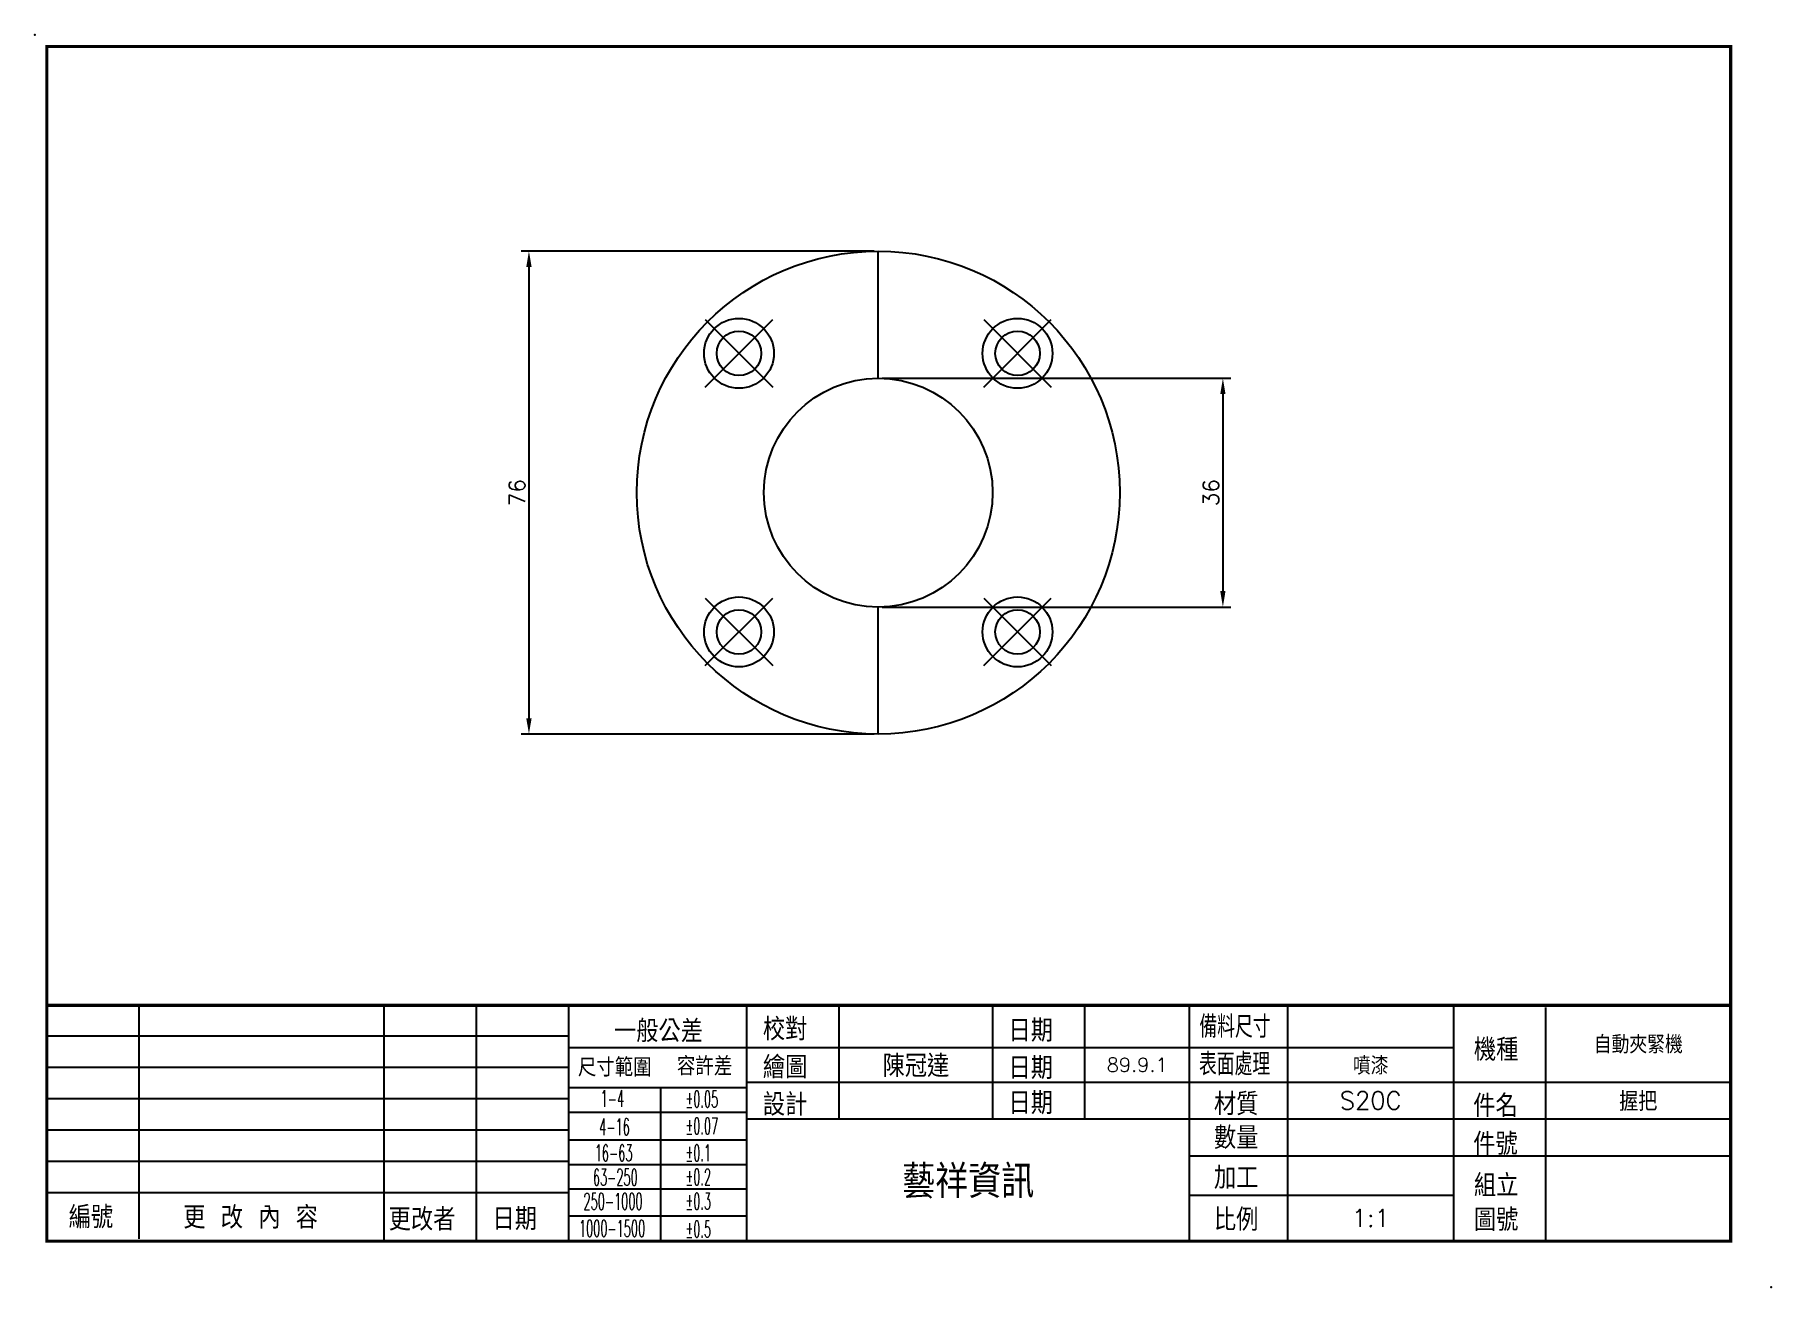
# Model space of a CAD drawing. Extents: x -209 to 65, y 983 to 1180.
import ezdxf
from ezdxf.enums import TextEntityAlignment as Align

# ---------------------------------------------------------------- set-up
doc = ezdxf.new("R2010")
doc.units = 0
doc.header["$MEASUREMENT"] = 0
doc.linetypes.add('CENTER', pattern=[22, 20, -1, 0, -1])
doc.layers.get('0').update_dxf_attribs({"linetype": 'CONTINUOUS'})
doc.layers.get('DEFPOINTS').update_dxf_attribs({"linetype": 'CONTINUOUS'})
for name, color, linetype in [('BORDER', 7, 'CONTINUOUS'), ('DIM', 2, 'CONTINUOUS'), ('SHEET', 7, 'CONTINUOUS')]:
    doc.layers.add(name, color=color, linetype=linetype)
doc.styles.add('CHINA', font='romans.shx', dxfattribs={"bigfont": 'chineset.shx'})
doc.styles.add('ROMANS', font='romans', dxfattribs={"width": 0.5})
doc.styles.get("Standard").update_dxf_attribs({"font": 'txt.shx', "bigfont": 'chineset.shx'})
doc.dimstyles.get("Standard").update_dxf_attribs({"dimtxt": 0.18, "dimasz": 0.18, "dimexe": 0.18, "dimexo": 0.0625, "dimgap": 0.09, "dimtad": 0, "dimtih": 1, "dimtoh": 1, "dimdec": 4, "dimzin": 0, "dimtxsty": 'STANDARD', "dimcen": 0.09, "dimazin": 3, "dimtfac": 1, "dimtdec": 4, "dimtofl": 0, "dimtmove": 0, "dimatfit": 3, "dimtolj": 1, "dimtzin": 0})

# ---------------------------------------------------------------- blocks, each defined once
blk = doc.blocks.new('A4')
for p in [(-134.41, 77.3), (138.88, -119.82)]:
    blk.add_point(p)
at = {"layer": 'SHEET'}
for p, q in [((-117.99, -112.19), (-117.99, -75.44)), ((-79.39, -112.56), (-79.39, -75.44)), ((-64.88, -112.56), (-64.88, -75.44)), ((-50.37, -112.56), (-50.37, -75.44)), ((-22.32, -112.56), (-22.32, -75.44)), ((-7.82, -93.33), (-7.82, -75.44)), ((16.36, -93.33), (16.36, -75.44)), ((30.87, -93.33), (30.87, -75.44)), ((47.31, -112.56), (47.31, -75.44)), ((62.79, -112.56), (62.79, -75.44)), ((88.9, -112.56), (88.9, -75.44)), ((103.41, -112.56), (103.41, -75.81)), ((-132.5, -80.27), (-50.37, -80.27)), ((-50.37, -82.1), (88.9, -82.1)), ((-132.5, -85.2), (-50.37, -85.2)), ((-132.5, -90.14), (-50.37, -90.14)), ((-50.37, -88.39), (-22.32, -88.39)), ((-35.86, -112.56), (-35.86, -88.39)), ((-22.32, -87.52), (132.5, -87.52)), ((-50.37, -92.25), (-22.32, -92.25)), ((-132.5, -95.07), (-50.37, -95.07)), ((-22.32, -93.33), (132.5, -93.33)), ((-50.37, -96.61), (-22.32, -96.61)), ((-132.5, -100), (-50.37, -100)), ((-50.37, -100.48), (-22.32, -100.48)), ((47.31, -99.13), (132.5, -99.13)), ((-132.5, -104.93), (-50.37, -104.93)), ((-50.37, -104.34), (-22.32, -104.34)), ((47.31, -105.31), (88.9, -105.31)), ((-50.37, -108.59), (-22.32, -108.59))]:
    blk.add_line(p, q, dxfattribs=at)
at = {"layer": 'SHEET', "const_width": 0.5}
blk.add_lwpolyline([(-132.5, -112.56), (-132.5, 75.44), (132.5, 75.44), (132.5, -112.56)], close=True, dxfattribs=at)
blk.add_lwpolyline([(-132.5, -75.44), (132.5, -75.44)], dxfattribs=at)
at = {"layer": 'SHEET', "color": 2, "style": 'CHINA'}
blk.add_text('一般公差', height=3.5, dxfattribs=at).set_placement((-36.25, -79.33), align=Align.MIDDLE)
for s, height, p in [('校對', 3.5, (-19.82, -80.96)), ('日期', 3.5, (18.84, -81.18)), ('機種', 3.5, (92.08, -84.19)), ('尺寸範圍', 2.901, (-48.93, -86.66)), ('容許差', 2.901, (-33.34, -86.48)), ('繪圖', 3.5, (-19.82, -86.95)), ('日期', 3.5, (18.84, -87.06)), ('設計', 3.5, (-19.82, -92.82)), ('日期', 3.5, (18.84, -92.58)), ('材質', 3.5, (51.17, -92.74)), ('件名', 3.5, (91.98, -93.02)), ('數量', 3.5, (51.17, -98.05)), ('件號', 3.5, (91.98, -99.02)), ('加工', 3.5, (51.17, -104.35)), ('組立', 3.5, (92.08, -105.55)), ('編號', 3.5, (-129.06, -110.55)), ('更 改 內 容', 3.5, (-111.03, -110.59)), ('更改者', 3.5, (-78.7, -110.9)), ('日期', 3.5, (-62.36, -110.83)), ('比例', 3.5, (51.17, -110.93)), ('圖號', 3.5, (92.08, -110.97))]:
    blk.add_text(s, height=height, dxfattribs=at).set_placement(p)
at = {"layer": 'SHEET', "color": 2}
for s, height, style, width, p in [('備料尺寸', 3.5, 'CHINA', 0.8, (48.88, -80.56)), ('表面處理', 3.5, 'CHINA', 0.8, (48.82, -86.47)), ('1-4', 2.611, 'ROMANS', 0.5, (-45.35, -91.42)), ('%%p0.05', 2.611, 'ROMANS', 0.5, (-32, -91.52)), ('4-16', 2.611, 'ROMANS', 0.5, (-45.57, -95.88)), ('%%p0.07', 2.611, 'ROMANS', 0.5, (-32, -95.75)), ('16-63', 2.611, 'ROMANS', 0.5, (-46.27, -99.99)), ('%%p0.1', 2.611, 'ROMANS', 0.5, (-32, -99.98)), ('63-250', 2.611, 'ROMANS', 0.5, (-46.56, -103.81)), ('%%p0.2', 2.611, 'ROMANS', 0.5, (-32, -103.78)), ('250-1000', 2.611, 'ROMANS', 0.5, (-48.04, -107.62)), ('%%p0.3', 2.611, 'ROMANS', 0.5, (-32, -107.59)), ('1000-1500', 2.611, 'ROMANS', 0.5, (-48.75, -111.87)), ('%%p0.5', 2.611, 'ROMANS', 0.5, (-32, -111.98))]:
    blk.add_text(s, height=height, dxfattribs=dict(at, style=style, width=width)).set_placement(p)
blk = doc.blocks.new('A4TZT')
at = {"layer": 'DIM', "color": 2, "linetype": 'CONTINUOUS', "style": 'CHINA'}
for tag, height, p in [('ITEM', 2.8, (117.95, -81.48)), ('DRAWER', 3.5, (4.27, -84.81)), ('DATE1', 2.24, (39.09, -84.81)), ('SURFACE', 2.8, (75.84, -84.81)), ('DESIGNER', 3.5, (4.26, -90.48)), ('DATE2', 2.24, (39.09, -90.43)), ('MATERIAL', 2.8, (75.84, -90.43)), ('PARTNAME', 3, (117.95, -90.43)), ('QTY', 2.8, (75.84, -96.23)), ('PNUM', 2.8, (117.95, -96.23)), ('COMPANY', 5.2, (12.49, -102.95)), ('COMNO', 2.8, (117.95, -105.85)), ('SCALE', 2.8, (75.84, -108.94))]:
    blk.add_attdef(tag, text='', height=height, dxfattribs=at).set_placement(p, align=Align.MIDDLE)
blk = doc.blocks.new('*D3')
at = {"color": 0, "linetype": 'BYBLOCK'}
for p, q in [((-76.44, 1145.9), (-132.04, 1145.9)), ((-130.79, 1143.4), (-130.79, 1072.4)), ((-76.44, 1069.9), (-132.04, 1069.9))]:
    blk.add_line(p, q, dxfattribs=at)
for points in [[(-131.21, 1143.4), (-130.37, 1143.4), (-130.79, 1145.9)], [(-131.21, 1072.4), (-130.37, 1072.4), (-130.79, 1069.9)]]:
    blk.add_solid(points, dxfattribs=at)
at = {"layer": 'DEFPOINTS', "color": 0, "linetype": 'BYBLOCK'}
for p in [(-75.82, 1145.9), (-130.79, 1069.9), (-75.82, 1069.9)]:
    blk.add_point(p, dxfattribs=at)
at = {"color": 0, "linetype": 'BYBLOCK', "insert": (-132.66, 1107.9), "char_height": 2.5, "attachment_point": 5, "rotation": 90}
blk.add_mtext('\\A1;76', dxfattribs=at)
blk = doc.blocks.new('*D4')
at = {"color": 0, "linetype": 'BYBLOCK'}
for p, q in [((-75.19, 1125.9), (-20.33, 1125.9)), ((-21.58, 1123.4), (-21.58, 1092.4)), ((-75.19, 1089.9), (-20.33, 1089.9))]:
    blk.add_line(p, q, dxfattribs=at)
for points in [[(-22, 1123.4), (-21.17, 1123.4), (-21.58, 1125.9)], [(-22, 1092.4), (-21.17, 1092.4), (-21.58, 1089.9)]]:
    blk.add_solid(points, dxfattribs=at)
at = {"layer": 'DEFPOINTS', "color": 0, "linetype": 'BYBLOCK'}
for p in [(-75.82, 1125.9), (-75.82, 1089.9), (-21.58, 1089.9)]:
    blk.add_point(p, dxfattribs=at)
at = {"color": 0, "linetype": 'BYBLOCK', "insert": (-23.46, 1107.9), "char_height": 2.5, "attachment_point": 5, "rotation": 90}
blk.add_mtext('\\A1;36', dxfattribs=at)

msp = doc.modelspace()

# ---------------------------------------------------------------- linework, layer by layer
at = {"color": 7, "linetype": 'CONTINUOUS'}
for p, q in [((-75.81578, 1125.90123), (-75.81578, 1145.90123)), ((-103.03939, 1135.12484), (-92.43279, 1124.51824)), ((-59.19877, 1135.12484), (-48.59217, 1124.51824)), ((-103.03939, 1091.28422), (-92.43279, 1080.67761)), ((-59.19877, 1091.28422), (-48.59217, 1080.67761)), ((-75.81578, 1069.90123), (-75.81578, 1089.90123))]:
    msp.add_line(p, q, dxfattribs=at)
at = {"color": 1, "linetype": 'CENTER'}
for p, q in [((-103.03939, 1124.51824), (-92.43279, 1135.12484)), ((-59.19877, 1124.51824), (-48.59217, 1135.12484)), ((-103.03939, 1080.67761), (-92.43279, 1091.28422)), ((-59.19877, 1080.67761), (-48.59217, 1091.28422))]:
    msp.add_line(p, q, dxfattribs=at)
at = {"color": 7, "linetype": 'CONTINUOUS'}
for centre, radius in [((-75.81578, 1107.90123), 38), ((-97.73609, 1129.82154), 5.5), ((-53.89547, 1129.82154), 5.5), ((-97.73609, 1129.82154), 3.5), ((-53.89547, 1129.82154), 3.5), ((-75.81578, 1107.90123), 18), ((-97.73609, 1085.98092), 5.5), ((-53.89547, 1085.98092), 5.5), ((-97.73609, 1085.98092), 3.5), ((-53.89547, 1085.98092), 3.5)]:
    msp.add_circle(centre, radius, dxfattribs=at)

# ---------------------------------------------------------------- block references
at = {"layer": 'BORDER'}
msp.add_blockref('A4', (-74.16034, 1102.66462), dxfattribs=at)
ref = msp.add_blockref('A4TZT', (-74.16034, 1102.66462), dxfattribs=at)
ref.add_attrib('DRAWER', '陳冠達', dxfattribs={"layer": 'DIM', "color": 2, "linetype": 'CONTINUOUS', "height": 3.5, "style": 'CHINA'}).set_placement((-69.88713, 1017.85258), align=Align.MIDDLE)
ref.add_attrib('COMPANY', '藝祥資訊', dxfattribs={"layer": 'DIM', "color": 2, "linetype": 'CONTINUOUS', "height": 5.2, "style": 'CHINA'}).set_placement((-61.66632, 999.71845), align=Align.MIDDLE)
ref.add_attrib('DATE1', '89.9.1', dxfattribs={"layer": 'DIM', "color": 2, "linetype": 'CONTINUOUS', "height": 2.24, "style": 'CHINA'}).set_placement((-35.06961, 1017.85258), align=Align.MIDDLE)
ref.add_attrib('SURFACE', '噴漆', dxfattribs={"layer": 'DIM', "color": 2, "linetype": 'CONTINUOUS', "height": 2.8, "style": 'CHINA'}).set_placement((1.68222, 1017.85258), align=Align.MIDDLE)
ref.add_attrib('MATERIAL', 'S20C', dxfattribs={"layer": 'DIM', "color": 2, "linetype": 'CONTINUOUS', "height": 2.8, "style": 'CHINA'}).set_placement((1.68222, 1012.23858), align=Align.MIDDLE)
ref.add_attrib('SCALE', '1:1', dxfattribs={"layer": 'DIM', "color": 2, "linetype": 'CONTINUOUS', "height": 2.8, "style": 'CHINA'}).set_placement((1.68222, 993.72661), align=Align.MIDDLE)
ref.add_attrib('PARTNAME', '握把', dxfattribs={"layer": 'DIM', "color": 2, "linetype": 'CONTINUOUS', "height": 3, "style": 'CHINA'}).set_placement((43.79287, 1012.23858), align=Align.MIDDLE)
ref.add_attrib('ITEM', '自動夾緊機', dxfattribs={"layer": 'DIM', "color": 2, "linetype": 'CONTINUOUS', "height": 2.8, "style": 'CHINA'}).set_placement((43.79287, 1021.18475), align=Align.MIDDLE)

# ---------------------------------------------------------------- dimensions: what is measured, and where the dimension line sits
at = {"layer": 'DIM'}
for base, p1, p2, picture, middle in [((-130.78889, 1069.90123), (-75.81578, 1145.90123), (-75.81578, 1069.90123), '*D3', (-132.66389, 1107.90123)), ((-21.58179, 1089.90123), (-75.81578, 1125.90123), (-75.81578, 1089.90123), '*D4', (-23.45679, 1107.90123))]:
    dim = msp.add_linear_dim(base=base, p1=p1, p2=p2, angle=90, dimstyle='STANDARD', override={"dimtxt": 2.5, "dimasz": 2.5, "dimexe": 1.25, "dimexo": 0.625, "dimgap": 0.625, "dimtad": 1, "dimtih": 0, "dimtoh": 0, "dimzin": 8, "dimcen": 2.5, "dimtdec": 8, "dimtofl": 1}, dxfattribs=at)
    dim.commit()
    dim.dimension.update_dxf_attribs({"geometry": picture, "text_midpoint": middle})

doc.saveas('drawing.dxf')
